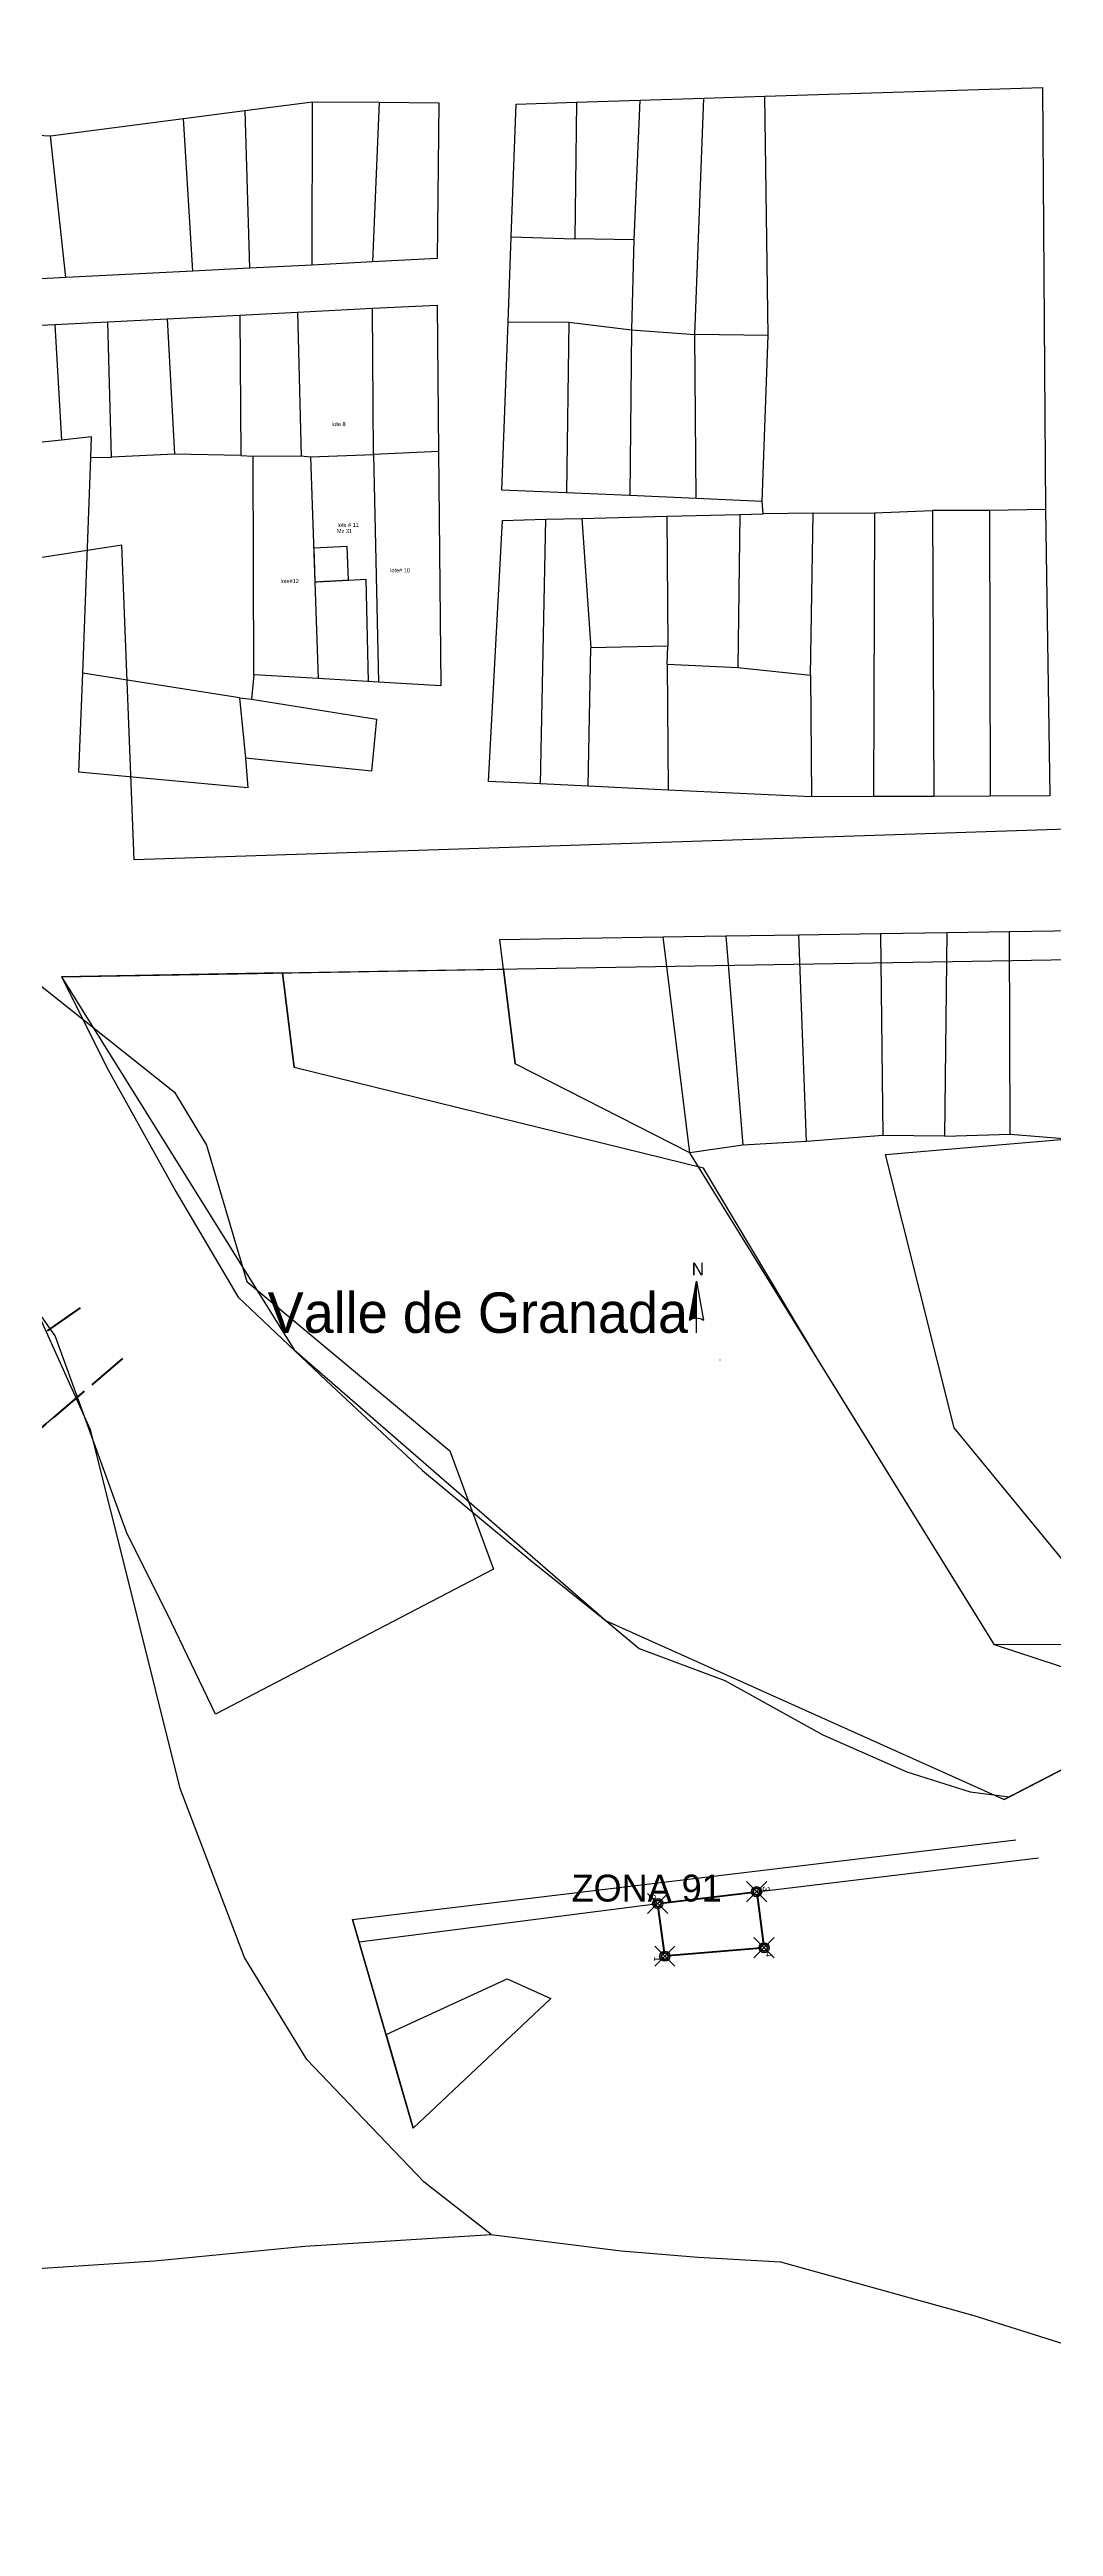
# Model space of a CAD drawing. Header units: millimetres. Extents: x 605783 to 622482, y 1302882 to 1322290.
# Drawn here: x 621520.4 to 621669.5, y 1321184.5 to 1321552.6 of the extents above; entities that cross this region are included whole.
import ezdxf
from ezdxf.enums import TextEntityAlignment as Align

# ---------------------------------------------------------------- set-up
doc = ezdxf.new("R2010")
doc.units = ezdxf.units.MM
doc.header["$PDMODE"] = 35
doc.header["$PDSIZE"] = 1.5
doc.linetypes.add('ACAD_ISO02W100', pattern=[15, 12, -3])
doc.linetypes.add('CENTRO1', pattern=[0.44, 0.2, -0.08, 0.08, -0.08])
for name, color, linetype in [('2', 7, 'Continuous'), ('CVL_CUADCON_LIN', 8, 'Continuous'), ('CVL_CUADCON_TIT', 1, 'Continuous')]:
    doc.layers.add(name, color=color, linetype=linetype)
for name, color, linetype, lineweight in [('Nivel 26', 7, 'Continuous', 0), ('Nivel 3', 7, 'Continuous', 0), ('Nivel 30', 7, 'Continuous', 0)]:
    doc.layers.add(name, color=color, linetype=linetype, lineweight=lineweight)
doc.styles.add('ROMANS', font='ROMANS', dxfattribs={"height": 0.2})
doc.styles.get("Standard").update_dxf_attribs({"font": 'TCCM____.TTF'})
doc.styles.add('Style-CHAR_FAST_FONT', font='CHAR_FAST_FONT.shx')
doc.styles.add('Style-ENGINEERING', font='ENGINEERING.shx')
doc.styles.add('Style-INTL_ENGINEERING', font='INTL_ENGINEERING.shx')
doc.dimstyles.new('STANDARD$0', dxfattribs={"dimtxt": 0.6, "dimasz": 0.5, "dimexe": 0.125, "dimexo": 0.000625, "dimgap": 0.0625, "dimtad": 0, "dimzin": 1, "dimdsep": 46, "dimtxsty": 'ROMANS', "dimblk1": 'ARCHTICK', "dimblk2": 'ARCHTICK', "dimsah": 1, "dimcen": 2.5, "dimclrd": 1, "dimclre": 1, "dimclrt": 30, "dimaunit": 1, "dimadec": 0, "dimazin": 0, "dimtfac": 1, "dimtix": 1, "dimtofl": 0, "dimtmove": 1, "dimatfit": 3, "dimldrblk": 'ARCHTICK', "dimfxl": 1, "dimtolj": 1, "dimtzin": 1, "dimarcsym": 0})

# ---------------------------------------------------------------- blocks, each defined once
blk = doc.blocks.new('_ARCHTICK')
at = {"color": 0, "linetype": 'ByBlock', "const_width": 0.15}
blk.add_lwpolyline([(-0.5, -0.5), (0.5, 0.5)], dxfattribs=at)
blk = doc.blocks.new('*D308')
at = {"layer": 'CVL_CUADCON_TIT', "color": 1, "lineweight": -2, "ltscale": 0.5, "transparency": 16777216}
for p, q in [((621524.55, 1321352.37), (621511.32, 1321341.1)), ((621524.55, 1321352.37), (621524.47, 1321352.47)), ((621497.11, 1321328.98), (621510.34, 1321340.26)), ((621497.11, 1321328.98), (621497.03, 1321329.08))]:
    blk.add_line(p, q, dxfattribs=at)
at = {"layer": 'Defpoints', "color": 0, "ltscale": 0.5, "transparency": 16777216}
for p in [(621524.55, 1321352.37), (621497.11, 1321328.98), (621497.11, 1321328.98)]:
    blk.add_point(p, dxfattribs=at)
at = {"layer": 'CVL_CUADCON_TIT', "color": 1, "lineweight": -2, "ltscale": 0.5, "transparency": 16777216, "xscale": 0.5, "yscale": 0.5, "zscale": 0.5}
for p, rotation in [((621524.55, 1321352.37), 40.44325045006929), ((621497.11, 1321328.98), 220.4432504500693)]:
    blk.add_blockref('_ARCHTICK', p, dxfattribs=dict(at, rotation=rotation))
at = {"layer": 'CVL_CUADCON_TIT', "color": 30, "lineweight": 30, "ltscale": 0.5, "transparency": 16777216, "insert": (621510.83, 1321340.68), "char_height": 0.2, "attachment_point": 5, "rotation": 40.4433, "style": 'ROMANS'}
blk.add_mtext('\\A1;36.06m.', dxfattribs=at)

msp = doc.modelspace()

# ---------------------------------------------------------------- linework, layer by layer
at = {"layer": '2', "color": 1, "linetype": 'Continuous'}
for points in [[(621840.31692, 1321442.31393), (621533.00892, 1321432.19993), (621531.15492, 1321478.96293), (621494.86792, 1321473.39093), (621477.61492, 1321578.52293), (621512.88392, 1321584.34193), (621508.60792, 1321614.31193), (621478.91492, 1321610.30693), (621475.91792, 1321675.11193), (621526.91092, 1321684.59193), (621520.92692, 1321740.73393), (621535.65092, 1321742.09893)], [(621586.01792, 1321227.90193), (621576.05592, 1321235.71793), (621567.09892, 1321245.06593), (621558.65292, 1321253.90893), (621549.40092, 1321269.10193), (621539.82492, 1321294.20793), (621532.50392, 1321323.64893), (621526.49292, 1321347.50593), (621514.87992, 1321373.36093), (621500.76492, 1321393.60693), (621484.11692, 1321412.81893), (621464.66492, 1321433.53893), (621446.21592, 1321456.04493), (621428.77192, 1321480.08293), (621407.75992, 1321505.87693), (621386.98292, 1321534.21493), (621373.63392, 1321553.95693), (621358.76492, 1321573.18093), (621344.15292, 1321591.89893), (621333.38692, 1321605.55693), (621319.56592, 1321620.21193), (621317.01192, 1321622.22893), (621298.63092, 1321635.07593)], [(621695.69192, 1321417.74093), (621522.20792, 1321414.84393), (621529.16492, 1321400.90693), (621539.19892, 1321382.92293), (621548.45492, 1321367.22193), (621561.49792, 1321354.84893), (621575.81792, 1321341.46793), (621591.91592, 1321328.09893), (621602.90192, 1321319.27193), (621608.01292, 1321314.98393), (621620.74792, 1321310.23593), (621635.28492, 1321302.19493), (621647.77092, 1321296.68193), (621657.19092, 1321293.69193), (621663.03892, 1321292.96693), (621688.85592, 1321306.35293)], [(621688.85592, 1321306.35293), (621654.77792, 1321347.82393), (621644.58392, 1321388.43193), (621696.12192, 1321392.83093)], [(620970.29392, 1321184.53393), (620992.35492, 1321190.26893), (621012.88692, 1321196.50193), (621039.99792, 1321206.59093), (621061.03692, 1321213.08193), (621088.17792, 1321218.84893), (621105.96292, 1321218.45493), (621134.43092, 1321216.09593), (621174.06392, 1321215.58893), (621216.99892, 1321215.10293), (621261.70292, 1321215.89893), (621313.01892, 1321215.72093), (621351.62992, 1321215.96993), (621385.17092, 1321214.66093), (621429.86092, 1321217.49093), (621473.53492, 1321220.31393), (621505.78492, 1321222.04693), (621536.00092, 1321224.02093), (621558.33992, 1321226.19893), (621586.01792, 1321227.90193)], [(621586.01792, 1321227.90193), (621605.34192, 1321225.48393), (621616.77992, 1321224.54093), (621628.97792, 1321223.85693), (621657.73992, 1321215.90793), (621676.57992, 1321209.92793)]]:
    msp.add_lwpolyline(points, dxfattribs=at)
at = {"layer": 'CVL_CUADCON_LIN', "color": 1, "ltscale": 0.5}
for p, q in [((621564.8183, 1321473.79003), (621567.44592, 1321473.93167)), ((621567.78064, 1321458.71578), (621567.4462, 1321473.91892))]:
    msp.add_line(p, q, dxfattribs=at)
at = {"layer": 'CVL_CUADCON_LIN', "color": 1, "lineweight": 30, "ltscale": 0.5, "flags": 128}
msp.add_lwpolyline([(621564.64909, 1321478.78718), (621559.6563, 1321478.51903), (621559.82555, 1321473.52091), (621564.82443, 1321473.79026), (621564.64909, 1321478.78718)], dxfattribs=at)
at = {"layer": 'CVL_CUADCON_LIN', "color": 1, "linetype": 'CENTRO1', "ltscale": 0.5, "flags": 128}
msp.add_lwpolyline([(621559.6563, 1321478.51805), (621559.82555, 1321473.52091), (621564.8183, 1321473.79003)], dxfattribs=at)
at = {"layer": 'CVL_CUADCON_LIN', "color": 1, "flags": 128}
msp.add_lwpolyline([(621545.06991, 1321305.24021), (621538.54991, 1321318.86021), (621531.84991, 1321332.29021), (621521.24213, 1321361.47663), (621515.6764, 1321369.43488), (621507.96167, 1321383.1802), (621501.58631, 1321390.94209), (621477.24991, 1321426.30021), (621503.33991, 1321421.66021), (621513.48827, 1321418.01607), (621538.98991, 1321397.70021), (621543.74991, 1321389.83021), (621549.70098, 1321369.53441), (621579.85991, 1321344.36021), (621586.37417, 1321326.81891)], close=True, dxfattribs=at)
at = {"layer": 'CVL_CUADCON_LIN', "color": 1, "ltscale": 0.5, "flags": 128}
for points in [[(621522.20792, 1321414.84393), (621587.85618, 1321415.94019), (621589.59409, 1321401.87426)], [(621522.20792, 1321414.84393), (621551.30386, 1321415.3298)], [(621555.03205, 1321415.39206), (621556.76995, 1321401.32613)], [(621688.85592, 1321306.35293), (621662.22303, 1321292.5439)], [(621565.44209, 1321274.73726), (621663.97578, 1321286.5613)], [(621625.45379, 1321278.86726), (621667.33275, 1321283.89274)], [(621566.40279, 1321271.42815), (621610.75919, 1321277.10396)], [(621574.44209, 1321243.73726), (621565.44209, 1321274.73726)], [(621565.44209, 1321274.73726), (621574.44209, 1321243.73726)], [(621570.39934, 1321257.66228), (621588.38737, 1321265.93699), (621594.90451, 1321262.99601)], [(621574.44209, 1321243.73726), (621594.90451, 1321262.99601)], [(621570.39934, 1321257.66228), (621574.44209, 1321243.73726)]]:
    msp.add_lwpolyline(points, dxfattribs=at)
for points in [[(621662.22303, 1321292.5439), (621688.85592, 1321306.35293), (621660.77509, 1321315.53426), (621634.37702, 1321358.20426), (621617.56944, 1321386.38206), (621556.76995, 1321401.32613), (621555.03205, 1321415.39206), (621522.20792, 1321414.84393), (621556.73306, 1321359.36902), (621603.1108, 1321319.09669)], [(621574.44209, 1321243.73726), (621570.39934, 1321257.66228), (621588.38737, 1321265.93699), (621594.90451, 1321262.99601)]]:
    msp.add_lwpolyline(points, close=True, dxfattribs=at)
at = {"layer": 'CVL_CUADCON_LIN', "color": 1, "linetype": 'ACAD_ISO02W100', "lineweight": 40, "ltscale": 0.5, "flags": 128}
for points in [[(621524.9861, 1321365.64701), (621486.74176, 1321339.2439)], [(621531.27908, 1321358.10594), (621497.10897, 1321328.9804)]]:
    msp.add_lwpolyline(points, dxfattribs=at)
at = {"layer": 'CVL_CUADCON_LIN', "color": 1, "lineweight": 40, "ltscale": 0.5, "flags": 128}
for points in [[(621611.25562, 1321277.16353), (621624.95735, 1321278.80769)], [(621611.74479, 1321269.76991), (621610.82578, 1321276.60842)], [(621625.51946, 1321278.37159), (621626.49141, 1321271.03573)], [(621626.05892, 1321270.4973), (621612.30955, 1321269.31712)]]:
    msp.add_lwpolyline(points, dxfattribs=at)
at = {"layer": 'CVL_CUADCON_LIN', "color": 1, "lineweight": 40, "ltscale": 0.5}
for centre in [(621625.45379, 1321278.86726), (621610.75919, 1321277.10396), (621611.81139, 1321269.27436), (621626.55709, 1321270.54006)]:
    msp.add_circle(centre, 0.5, dxfattribs=at)
at = {"layer": 'CVL_CUADCON_LIN', "color": 1, "ltscale": 0.5}
for p in [(621625.45379, 1321278.86726), (621610.75919, 1321277.10396), (621626.55709, 1321270.54006), (621611.81139, 1321269.27436)]:
    msp.add_point(p, dxfattribs=at)
at = {"layer": 'Nivel 26', "color": 1, "linetype": 'Continuous', "lineweight": -3}
msp.add_line((621620.05309, 1321357.83726), (621619.97809, 1321357.83726), dxfattribs=at)
at = {"layer": 'Nivel 26', "color": 1, "linetype": 'Continuous', "lineweight": -3, "flags": 128}
for points in [[(621615.50209, 1321363.80326), (621616.52409, 1321369.59526), (621617.54609, 1321363.80326)], [(621616.41909, 1321368.41826), (621615.64209, 1321364.01426), (621616.02009, 1321364.16126), (621616.41909, 1321364.22426), (621616.41909, 1321367.82326), (621615.77509, 1321364.15426), (621616.32109, 1321364.30826), (621616.32109, 1321366.64726), (621615.90809, 1321364.29426), (621616.21609, 1321364.37826), (621616.21609, 1321365.46326), (621616.03409, 1321364.44126), (621616.11109, 1321364.46226), (621616.21609, 1321365.46326), (621616.32109, 1321366.64726), (621616.41909, 1321367.82326), (621616.41909, 1321368.41826), (621616.52409, 1321369.59526)], [(621616.52409, 1321361.93726), (621616.52409, 1321369.59526)]]:
    msp.add_lwpolyline(points, dxfattribs=at)
at = {"layer": 'Nivel 26', "color": 1, "linetype": 'Continuous', "lineweight": -3, "extrusion": (0, 0, -1)}
msp.add_arc((-621616.52471, 1321362.33575), 1.78931, 55.2050167, 124.7948111, dxfattribs=at)
at = {"layer": 'Nivel 30', "color": 1, "linetype": 'Continuous', "lineweight": 30}
for p, q in [((621549.41309, 1321543.54826), (621559.47409, 1321544.84826)), ((621559.42009, 1321520.60226), (621559.47409, 1321544.84826)), ((621559.47409, 1321544.84826), (621569.37309, 1321544.78026)), ((621569.37309, 1321544.78026), (621568.38609, 1321521.05826)), ((621569.37309, 1321544.78026), (621578.22209, 1321544.71926)), ((621578.22209, 1321544.71926), (621577.98109, 1321521.54726)), ((621589.00009, 1321524.79026), (621589.73309, 1321544.49326)), ((621589.73309, 1321544.49326), (621598.69909, 1321544.78126)), ((621598.69909, 1321544.78126), (621598.46409, 1321524.50726)), ((621598.69909, 1321544.78126), (621608.11409, 1321545.08326)), ((621608.11409, 1321545.08326), (621607.23009, 1321524.33626)), ((621608.11409, 1321545.08326), (621617.59809, 1321545.38826)), ((621616.26809, 1321510.30026), (621617.59809, 1321545.38826)), ((621617.59809, 1321545.38826), (621626.65309, 1321545.67826)), ((621626.65309, 1321545.67826), (621667.91109, 1321547.00426)), ((621627.15409, 1321510.11726), (621626.65309, 1321545.67826)), ((621667.91109, 1321547.00426), (621668.37409, 1321484.26926)), ((621496.79809, 1321540.97326), (621520.56109, 1321539.81726)), ((621520.56109, 1321539.81726), (621540.33509, 1321542.37426)), ((621540.33509, 1321542.37426), (621549.41309, 1321543.54826)), ((621541.71009, 1321519.70126), (621540.33509, 1321542.37426)), ((621549.41309, 1321543.54826), (621550.13609, 1321520.12926)), ((621522.82109, 1321518.73826), (621520.56109, 1321539.81726)), ((621588.52909, 1321512.13726), (621589.00009, 1321524.79026)), ((621589.00009, 1321524.79026), (621598.46409, 1321524.50726)), ((621607.23009, 1321524.33626), (621598.46409, 1321524.50726)), ((621607.23009, 1321524.33626), (621606.86409, 1321510.95226)), ((621522.82109, 1321518.73826), (621499.97209, 1321517.57526)), ((621541.71009, 1321519.70126), (621522.82109, 1321518.73826)), ((621550.13609, 1321520.12926), (621541.71009, 1321519.70126)), ((621559.42009, 1321520.60226), (621550.13609, 1321520.12926)), ((621568.38609, 1321521.05826), (621559.42009, 1321520.60226)), ((621577.98109, 1321521.54726), (621568.38609, 1321521.05826)), ((621568.40109, 1321514.16726), (621577.99209, 1321514.65126)), ((621577.99209, 1321514.65126), (621578.20109, 1321492.87026)), ((621514.03009, 1321511.42026), (621521.22409, 1321511.78426)), ((621521.22409, 1321511.78426), (621529.09609, 1321512.18126)), ((621521.22409, 1321511.78426), (621522.16909, 1321494.58526)), ((621529.09609, 1321512.18126), (621537.88909, 1321512.62526)), ((621529.61809, 1321492.05226), (621529.09609, 1321512.18126)), ((621537.88909, 1321512.62526), (621548.69909, 1321513.17126)), ((621537.88909, 1321512.62526), (621538.99209, 1321492.50026)), ((621548.69909, 1321513.17126), (621557.23009, 1321513.60226)), ((621548.69909, 1321513.17126), (621548.84809, 1321492.29626)), ((621557.23009, 1321513.60226), (621568.40109, 1321514.16726)), ((621557.23009, 1321513.60226), (621557.80509, 1321492.24226)), ((621568.54109, 1321492.43826), (621568.40109, 1321514.16726)), ((621587.59809, 1321487.14226), (621588.52909, 1321512.13726)), ((621588.52909, 1321512.13726), (621597.56609, 1321512.09326)), ((621597.56609, 1321512.09326), (621597.22609, 1321486.73026)), ((621597.56609, 1321512.09326), (621606.86409, 1321510.95226)), ((621606.86409, 1321510.95226), (621606.59709, 1321486.32726)), ((621606.86409, 1321510.95226), (621616.26809, 1321510.30026)), ((621616.45509, 1321485.90526), (621616.26809, 1321510.30026)), ((621627.15409, 1321510.11726), (621616.26809, 1321510.30026)), ((621626.26309, 1321485.48426), (621627.15409, 1321510.11726)), ((621522.16909, 1321494.58526), (621515.04809, 1321493.84726)), ((621526.65809, 1321495.05026), (621522.16909, 1321494.58526)), ((621526.54309, 1321491.98326), (621526.65809, 1321495.05026)), ((621538.99209, 1321492.50026), (621529.61809, 1321492.05226)), ((621548.84809, 1321492.29626), (621538.99209, 1321492.50026)), ((621548.84809, 1321492.29626), (621550.64809, 1321492.18226)), ((621550.64809, 1321492.18226), (621557.80509, 1321492.24226)), ((621557.80509, 1321492.24226), (621559.19609, 1321492.11026)), ((621559.19609, 1321492.11026), (621568.54109, 1321492.43826)), ((621578.20109, 1321492.87026), (621568.54109, 1321492.43826)), ((621568.54109, 1321492.43826), (621569.27809, 1321458.62826)), ((621578.20109, 1321492.87026), (621578.53409, 1321458.09026)), ((621525.34409, 1321459.96926), (621526.54309, 1321491.98326)), ((621526.54309, 1321491.98326), (621529.61809, 1321492.05226)), ((621550.75809, 1321459.70826), (621550.64809, 1321492.18226)), ((621559.19609, 1321492.11026), (621560.31209, 1321459.15226)), ((621597.22609, 1321486.73026), (621587.59809, 1321487.14226)), ((621606.59709, 1321486.32726), (621597.22609, 1321486.73026)), ((621616.45509, 1321485.90526), (621606.59709, 1321486.32726)), ((621626.26309, 1321485.48426), (621616.45509, 1321485.90526)), ((621626.41609, 1321483.62626), (621626.26309, 1321485.48426)), ((621585.62909, 1321443.84726), (621587.72209, 1321482.65026)), ((621587.72209, 1321482.65026), (621594.16209, 1321482.81226)), ((621593.33909, 1321443.48026), (621594.16209, 1321482.81226)), ((621594.16209, 1321482.81226), (621599.50409, 1321482.94826)), ((621599.50409, 1321482.94826), (621612.13609, 1321483.26626)), ((621599.50409, 1321482.94826), (621600.83909, 1321463.69526)), ((621612.13609, 1321483.26626), (621622.94109, 1321483.53826)), ((621612.13609, 1321483.26626), (621612.25209, 1321463.97626)), ((621622.94109, 1321483.53826), (621622.67109, 1321460.80426)), ((621622.94109, 1321483.53826), (621626.41609, 1321483.62626)), ((621633.85909, 1321483.73326), (621626.41609, 1321483.62626)), ((621633.45809, 1321459.66226), (621633.85909, 1321483.73326)), ((621633.85909, 1321483.73326), (621642.94209, 1321483.80026)), ((621642.94209, 1321483.80026), (621642.80209, 1321441.59926)), ((621642.94209, 1321483.80026), (621651.55909, 1321484.13126)), ((621651.55909, 1321484.13126), (621651.78109, 1321441.64126)), ((621660.04209, 1321484.10126), (621651.55909, 1321484.13126)), ((621668.37409, 1321484.26926), (621660.04209, 1321484.10126)), ((621660.04209, 1321484.10126), (621660.15209, 1321441.67926)), ((621668.37409, 1321484.26926), (621669.00109, 1321441.72026)), ((621600.42009, 1321443.14126), (621600.83909, 1321463.69526)), ((621612.25209, 1321463.97626), (621600.83909, 1321463.69526)), ((621612.18309, 1321461.27426), (621612.25209, 1321463.97626)), ((621524.79209, 1321445.23626), (621525.34409, 1321459.96926)), ((621548.65309, 1321456.30526), (621525.34409, 1321459.96926)), ((621550.75809, 1321459.70826), (621550.41709, 1321456.07026)), ((621560.31209, 1321459.15226), (621550.75809, 1321459.70826)), ((621569.27809, 1321458.62826), (621560.31209, 1321459.15226)), ((621612.18309, 1321461.27426), (621612.30009, 1321442.57426)), ((621612.18309, 1321461.27426), (621622.67109, 1321460.80426)), ((621622.67109, 1321460.80426), (621633.45809, 1321459.66226)), ((621633.45809, 1321459.66226), (621633.62109, 1321441.55726)), ((621548.65309, 1321456.30526), (621549.53309, 1321447.34126)), ((621548.65309, 1321456.30526), (621550.41709, 1321456.07026)), ((621550.41709, 1321456.07026), (621568.97209, 1321453.12226)), ((621578.53409, 1321458.09026), (621569.27809, 1321458.62826)), ((621568.97209, 1321453.12226), (621568.22409, 1321445.40326)), ((621549.87809, 1321442.92326), (621524.79209, 1321445.23626)), ((621549.53309, 1321447.34126), (621549.87809, 1321442.92326)), ((621568.22409, 1321445.40326), (621549.53309, 1321447.34126)), ((621593.33909, 1321443.48026), (621585.62909, 1321443.84726)), ((621600.42009, 1321443.14126), (621593.33909, 1321443.48026)), ((621612.30009, 1321442.57426), (621600.42009, 1321443.14126)), ((621633.62109, 1321441.55726), (621612.30009, 1321442.57426)), ((621642.80209, 1321441.59926), (621633.62109, 1321441.55726)), ((621651.78109, 1321441.64126), (621642.80209, 1321441.59926)), ((621660.15209, 1321441.67926), (621651.78109, 1321441.64126)), ((621669.00109, 1321441.72026), (621660.15209, 1321441.67926)), ((621587.30809, 1321420.37626), (621611.56109, 1321420.75026)), ((621589.59409, 1321401.87426), (621587.30809, 1321420.37626)), ((621611.56109, 1321420.75026), (621620.88809, 1321420.89426)), ((621615.52409, 1321388.67826), (621611.56109, 1321420.75026)), ((621620.88809, 1321420.89426), (621631.71509, 1321421.06226)), ((621620.88809, 1321420.89426), (621623.42909, 1321389.81426)), ((621631.71509, 1321421.06226), (621643.85109, 1321421.24926)), ((621632.88609, 1321390.37126), (621631.71509, 1321421.06226)), ((621643.85109, 1321421.24926), (621653.74809, 1321421.40226)), ((621643.85109, 1321421.24926), (621644.19009, 1321391.25726)), ((621653.41309, 1321391.16026), (621653.74809, 1321421.40226)), ((621653.74809, 1321421.40226), (621663.01609, 1321421.54626)), ((621663.01609, 1321421.54626), (621673.00309, 1321421.70026)), ((621663.12909, 1321391.43226), (621663.01609, 1321421.54626)), ((621615.52409, 1321388.67826), (621589.59409, 1321401.87426)), ((621623.42909, 1321389.81426), (621615.52409, 1321388.67826)), ((621632.88609, 1321390.37126), (621623.42909, 1321389.81426)), ((621644.19009, 1321391.25726), (621632.88609, 1321390.37126)), ((621653.41309, 1321391.16026), (621644.19009, 1321391.25726)), ((621653.41309, 1321391.16026), (621663.12909, 1321391.43226)), ((621663.12909, 1321391.43226), (621672.90609, 1321390.64826)), ((621660.77509, 1321315.53426), (621615.52409, 1321388.67826)), ((621689.47809, 1321315.66126), (621660.77509, 1321315.53426))]:
    msp.add_line(p, q, dxfattribs=at)

# ---------------------------------------------------------------- texts
at = {"layer": 'CVL_CUADCON_LIN', "color": 1, "ltscale": 0.5}
msp.add_text('3', height=1, rotation=270, dxfattribs=at).set_placement((621626.06679, 1321279.65736), align=Align.BOTTOM_LEFT)
msp.add_text('2', height=1, rotation=270, dxfattribs=at).set_placement((621609.96849, 1321277.71616), align=Align.MIDDLE_RIGHT)
msp.add_text('1', height=1, rotation=270, dxfattribs=at).set_placement((621611.18589, 1321268.49416), align=Align.TOP_RIGHT)
msp.add_text('4', height=1, rotation=270, dxfattribs=at).set_placement((621627.33669, 1321269.91386), align=Align.MIDDLE_LEFT)
at = {"layer": 'Nivel 26', "color": 1, "linetype": 'Continuous', "lineweight": -3, "style": 'Style-CHAR_FAST_FONT'}
msp.add_text('N', height=1.88413, rotation=0.0000028, dxfattribs=at).set_placement((621615.81709, 1321370.45626))
at = {"layer": 'Nivel 3', "color": 1, "linetype": 'Continuous', "lineweight": 13, "style": 'Style-INTL_ENGINEERING'}
for s, height, p in [('lote 8 ', 0.6, (621563.49555, 1321496.96055)), ('Mz 31', 0.6, (621564.23292, 1321481.08239)), ('lote # 11 ', 0.6, (621564.8997, 1321481.98225)), ('lote#12 ', 0.6, (621556.21105, 1321473.63764)), ('lote# 10 ', 0.6, (621572.60062, 1321475.24236)), ('Valle de Granada', 6, (621584.04509, 1321364.91526))]:
    msp.add_text(s, height=height, dxfattribs=at).set_placement(p, align=Align.MIDDLE_CENTER)
at = {"layer": 'Nivel 3', "color": 1, "linetype": 'Continuous', "lineweight": -3, "style": 'Style-ENGINEERING'}
msp.add_text('ZONA 91', height=4.000002, dxfattribs=at).set_placement((621609.12109, 1321279.40226), align=Align.MIDDLE_CENTER)

# ---------------------------------------------------------------- dimensions: what is measured, and where the dimension line sits
at = {"layer": 'CVL_CUADCON_TIT', "color": 1, "lineweight": 30, "ltscale": 0.5}
dim = msp.add_aligned_dim(p1=(621524.55139, 1321352.37147), p2=(621497.10897, 1321328.9804), distance=0, dimstyle='STANDARD$0', override={"dimpost": 'm.', "dimfxl": 31.75}, dxfattribs=at)
dim.commit()
dim.dimension.update_dxf_attribs({"geometry": '*D308', "text_midpoint": (621510.83018, 1321340.67593)})

doc.saveas('drawing.dxf')
